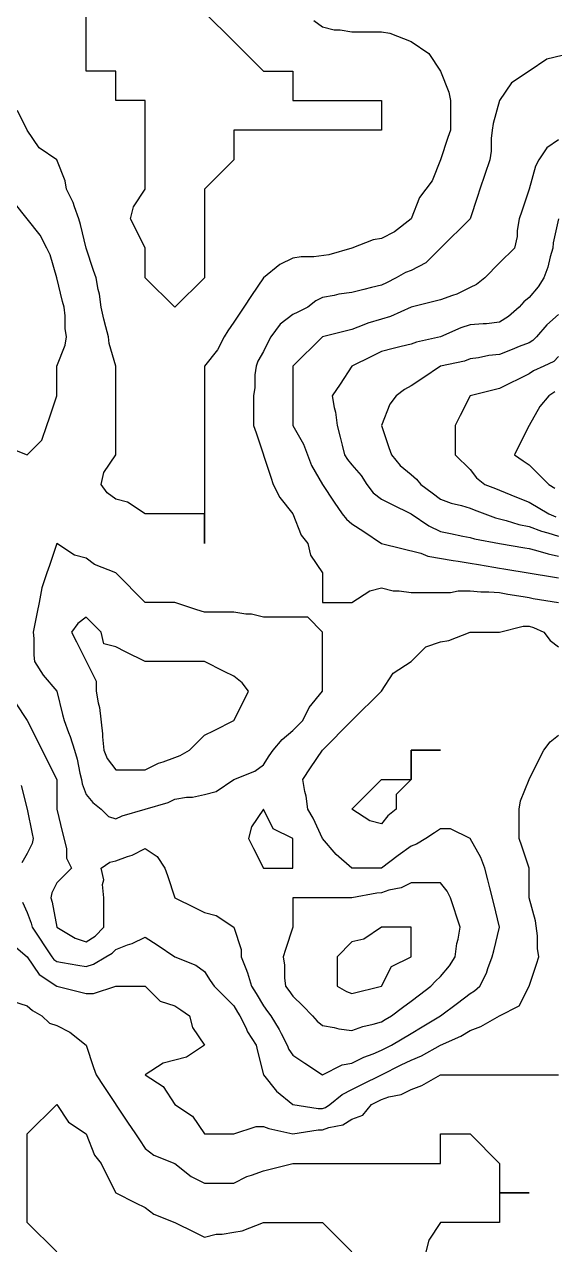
# Model space of a CAD drawing. Header units: inches. Extents: x 794995 to 811195, y 2485918 to 2508058.
# Drawn here: x 805492 to 806031, y 2503476 to 2504716 of the extents above; entities that cross this region are included whole.
import ezdxf

# ---------------------------------------------------------------- set-up
doc = ezdxf.new("R2010")
doc.units = ezdxf.units.IN
doc.header["$MEASUREMENT"] = 0
doc.layers.add('contour', color=7, linetype='Continuous')

msp = doc.modelspace()

# ---------------------------------------------------------------- linework, layer by layer
at = {"layer": 'contour'}
for points in [[(805645.2, 2504758.4), (805735.2, 2504668.4), (805765.2, 2504668.4), (805765.2, 2504638.4), (805855.2, 2504638.4), (805855.2, 2504608.4), (805705.2, 2504608.4), (805705.2, 2504578.4), (805675.2, 2504548.4), (805675.2, 2504458.4), (805645.2, 2504428.4), (805615.2, 2504458.4), (805615.2, 2504488.4), (805605.2, 2504508.4), (805600.2, 2504518.4), (805603.2, 2504530.4), (805615.2, 2504548.4), (805615.2, 2504638.4), (805585.2, 2504638.4), (805585.2, 2504668.4), (805555.2, 2504668.4), (805555.2, 2504728.4)], [(805786.6, 2504719.8), (805795.2, 2504713.4), (805807.2, 2504710.4), (805813.2, 2504710.4), (805825.2, 2504708.4), (805855.2, 2504708.4), (805863.7, 2504706.9), (805885.2, 2504698.4), (805903.2, 2504686.4), (805915.2, 2504668.4), (805923.7, 2504646.9), (805925.2, 2504638.4), (805925.2, 2504608.4), (805922.7, 2504600.9), (805915.2, 2504578.4), (805906.6, 2504556.9), (805900.2, 2504548.4), (805893.7, 2504539.8), (805885.2, 2504518.4), (805868.5, 2504505), (805855.2, 2504498.4), (805846.6, 2504496.9), (805825.2, 2504488.4), (805801.8, 2504481.7), (805786.6, 2504479.8), (805773.7, 2504479.8), (805765.2, 2504478.4), (805751.8, 2504471.7), (805735.2, 2504458.4), (805723.2, 2504440.4), (805715.2, 2504428.4), (805711.2, 2504422.4), (805705.2, 2504413.4), (805699.2, 2504404.4), (805695.2, 2504398.4), (805688.5, 2504385), (805675.2, 2504368.4), (805675.2, 2504188.4), (805675.2, 2504218.4), (805615.2, 2504218.4), (805597.2, 2504230.4), (805585.2, 2504233.4), (805576.6, 2504239.8), (805570.2, 2504248.4), (805573.2, 2504260.4), (805585.2, 2504278.4), (805585.2, 2504368.4), (805578.5, 2504391.7), (805577.7, 2504398.4), (805575.2, 2504408.4), (805573.2, 2504416.4), (805570.2, 2504428.4), (805568.5, 2504441.7), (805567.2, 2504446.4), (805565.2, 2504458.4), (805562.7, 2504465.9), (805555.2, 2504488.4), (805549.2, 2504512.4), (805547.7, 2504518.4), (805543.2, 2504530.4), (805541.8, 2504535), (805535.2, 2504548.4), (805533.7, 2504556.9), (805525.2, 2504578.4), (805507.2, 2504590.4), (805495.2, 2504608.4), (805485.2, 2504628.4)], [(806047.2, 2504686.4), (806023.2, 2504680.4), (806005.2, 2504668.4), (805987.2, 2504656.4), (805975.2, 2504638.4), (805968.5, 2504615), (805967.7, 2504608.4), (805966.6, 2504599.8), (805966.6, 2504586.9), (805965.2, 2504578.4), (805955.2, 2504548.4), (805952.7, 2504540.9), (805945.2, 2504518.4), (805915.2, 2504488.4), (805900.2, 2504473.4), (805885.2, 2504465.9), (805879.7, 2504463.8), (805870.2, 2504458.4), (805860.2, 2504453.4), (805855.2, 2504450.9), (805845.2, 2504448.4), (805837.2, 2504446.4), (805825.2, 2504443.4), (805811.8, 2504441.7), (805807.2, 2504440.4), (805795.2, 2504438.4), (805788.5, 2504435), (805780.2, 2504428.4), (805770.2, 2504423.4), (805765.2, 2504420.9), (805752.3, 2504411.2), (805742.7, 2504398.4), (805740.2, 2504393.4), (805735.2, 2504383.4), (805729.7, 2504373.8), (805727.7, 2504368.4), (805726.6, 2504359.8), (805726.6, 2504346.9), (805725.2, 2504338.4), (805725.2, 2504308.4), (805727.7, 2504300.9), (805742.7, 2504255.9), (805745.2, 2504248.4), (805751.8, 2504235), (805765.2, 2504218.4), (805773.7, 2504196.9), (805780.2, 2504188.4), (805783.2, 2504176.4), (805795.2, 2504158.4), (805795.2, 2504128.4), (805825.2, 2504128.4), (805843.2, 2504140.4), (805855.2, 2504143.4), (805867.2, 2504140.4), (805873.2, 2504140.4), (805885.2, 2504138.4), (805925.2, 2504138.4), (805933.2, 2504140.4), (805945.2, 2504140.4), (805956.1, 2504139.3), (805964.2, 2504139.3), (805975.2, 2504138.4), (805983.7, 2504136.9), (805999.2, 2504134.4), (806005.2, 2504133.4), (806009.4, 2504132.6), (806035.2, 2504128.4)], [(806035.2, 2504598.4), (806023.2, 2504590.4), (806015.2, 2504578.4), (806011.8, 2504571.7), (806005.2, 2504548.4), (805997.7, 2504525.9), (805995.2, 2504518.4), (805993.2, 2504506.4), (805993.2, 2504500.4), (805990.2, 2504488.4), (805975.2, 2504473.4), (805960.2, 2504458.4), (805951.8, 2504451.7), (805945.2, 2504448.4), (805931.8, 2504441.7), (805927.2, 2504440.4), (805915.2, 2504435.9), (805885.2, 2504428.4), (805864.4, 2504419.1), (805855.2, 2504416.4), (805841.3, 2504412.2), (805837.2, 2504410.4), (805825.2, 2504405.9), (805795.2, 2504398.4), (805765.2, 2504368.4), (805765.2, 2504308.4), (805776.1, 2504289.3), (805784.2, 2504267.5), (805795.2, 2504248.4), (805807.2, 2504230.4), (805815.2, 2504218.4), (805819.7, 2504212.9), (805825.2, 2504208.4), (805837.2, 2504200.4), (805855.2, 2504188.4), (805895.2, 2504178.4), (805902.3, 2504175.5), (805928, 2504171.2), (805933.2, 2504170.4), (805945.2, 2504168.4), (805953.7, 2504166.9), (805969.2, 2504164.4), (805975.2, 2504163.4), (805979.4, 2504162.6), (806030.9, 2504154.1), (806035.2, 2504153.4)], [(805473.7, 2504286.9), (805495.2, 2504278.4), (805510.2, 2504293.4), (805515.2, 2504308.4), (805517.7, 2504315.9), (805525.2, 2504338.4), (805525.2, 2504368.4), (805533.7, 2504389.8), (805535.2, 2504398.4), (805533.7, 2504406.9), (805533.7, 2504419.8), (805532.7, 2504428.4), (805531.2, 2504434.4), (805525.2, 2504458.4), (805518.5, 2504481.7), (805515.2, 2504488.4), (805508.5, 2504501.7), (805481.8, 2504535)], [(806035.2, 2504518.4), (806029.7, 2504493.8), (806029.2, 2504488.4), (806026.6, 2504479.8), (806024.2, 2504469.3), (806020.2, 2504458.4), (806014.4, 2504449.1), (806005.2, 2504438.4), (805999.7, 2504433.8), (805995.2, 2504428.4), (805984.4, 2504419.1), (805975.2, 2504413.4), (805961.8, 2504411.7), (805958.5, 2504411.7), (805945.2, 2504410.4), (805935.9, 2504407.6), (805915.2, 2504398.4), (805890.6, 2504392.9), (805885.2, 2504390.9), (805875.2, 2504388.4), (805867.2, 2504386.4), (805855.2, 2504383.4), (805845.2, 2504378.4), (805825.2, 2504368.4), (805813.2, 2504350.4), (805805.2, 2504338.4), (805807.2, 2504326.4), (805808.5, 2504321.7), (805810.2, 2504308.4), (805813.2, 2504296.4), (805815.2, 2504288.4), (805817.7, 2504278.4), (805820.5, 2504273.7), (805825.2, 2504268.4), (805834.4, 2504257.6), (805840.2, 2504248.4), (805846.6, 2504239.8), (805855.2, 2504233.4), (805865.2, 2504228.4), (805885.2, 2504218.4), (805903.2, 2504206.4), (805915.2, 2504200.4), (805925.2, 2504198.4), (805937.7, 2504195.9), (805945.2, 2504194.4), (805949.8, 2504193), (805975.2, 2504188.4), (806000.9, 2504184.1), (806005.2, 2504183.4), (806011.8, 2504181.7), (806024.6, 2504177.8), (806035.2, 2504175.5)], [(806035.2, 2504420.9), (806023.2, 2504410.4), (806012.7, 2504398.4), (806008.9, 2504394.6), (806005.2, 2504392.4), (805995.2, 2504388.4), (805988, 2504385.5), (805975.2, 2504380.4), (805964.2, 2504379.3), (805953.7, 2504376.9), (805945.2, 2504375.9), (805939.7, 2504373.8), (805915.2, 2504368.4), (805897.2, 2504356.4), (805885.2, 2504348.4), (805878.5, 2504345), (805870.2, 2504338.4), (805863.7, 2504329.8), (805855.2, 2504308.4), (805862.7, 2504285.9), (805865.2, 2504278.4), (805874.2, 2504267.5), (805885.2, 2504258.4), (805890.6, 2504253.8), (805895.2, 2504248.4), (805906.6, 2504239.8), (805915.2, 2504233.4), (805926.1, 2504229.3), (805936.6, 2504226.9), (805945.2, 2504224.4), (805949.4, 2504222.6), (805960.2, 2504218.4), (805971.2, 2504214.4), (805981.8, 2504211.7), (805994.6, 2504207.8), (806005.2, 2504205.5), (806017.8, 2504201), (806024.2, 2504199.3), (806035.2, 2504195.9)], [(806035.2, 2504378.4), (806030.2, 2504373.4), (806020.2, 2504368.4), (806009.8, 2504363.7), (806005.2, 2504360.9), (805975.2, 2504345.9), (805945.2, 2504338.4), (805935.2, 2504318.4), (805930.2, 2504308.4), (805930.2, 2504278.4), (805945.2, 2504263.4), (805951.8, 2504255), (805960.2, 2504248.4), (805970.9, 2504244.1), (805975.2, 2504242.4), (805992.3, 2504235.5), (806005.2, 2504230.4), (806025.2, 2504218.4), (806032.3, 2504215.5)], [(806031.2, 2504342.4), (806025.2, 2504338.4), (806016.1, 2504327.5), (806005.2, 2504308.4), (805995.2, 2504288.4), (805990.2, 2504278.4), (805999.2, 2504272.4), (806005.2, 2504268.4), (806015.2, 2504258.4), (806025.2, 2504248.4), (806031.4, 2504244.6)], [(805483.2, 2504026.4), (805495.2, 2504008.4), (805505.2, 2503988.4), (805515.2, 2503968.4), (805525.2, 2503948.4), (805525.2, 2503918.4), (805531.2, 2503894.4), (805535.2, 2503878.4), (805535.2, 2503868.4), (805540.2, 2503858.4), (805525.2, 2503843.4), (805520.2, 2503833.4), (805519.2, 2503828.4), (805520.5, 2503823.7), (805525.2, 2503798.4), (805543.9, 2503787.1), (805555.2, 2503783.4), (805564.2, 2503789.4), (805573.2, 2503798.4), (805573.2, 2503828.4), (805571.8, 2503841.7), (805573.2, 2503846.4), (805570.2, 2503858.4), (805579.2, 2503864.4), (805585.2, 2503865.9), (805597.2, 2503870.4), (805601.8, 2503871.7), (805615.2, 2503878.4), (805627.2, 2503870.4), (805635.2, 2503858.4), (805637.7, 2503850.9), (805645.2, 2503828.4), (805665.2, 2503818.4), (805675.2, 2503813.4), (805687.2, 2503810.4), (805705.2, 2503798.4), (805712.7, 2503775.9), (805712.7, 2503768.4), (805717.2, 2503756.4), (805719, 2503752.2), (805723.2, 2503738.4), (805727.7, 2503730.9), (805735.2, 2503718.4), (805739.4, 2503712.6), (805742.7, 2503708.4), (805751.3, 2503694.5), (805753.2, 2503690.4), (805759.2, 2503678.4), (805760.9, 2503674.1), (805765.2, 2503668.4), (805777.2, 2503660.4), (805795.2, 2503648.4), (805815.2, 2503658.4), (805825.2, 2503660.4), (805837.2, 2503666.4), (805846.6, 2503669.8), (805855.2, 2503673.4), (805858.5, 2503675), (805865.2, 2503678.4), (805885.2, 2503690.4), (805896.4, 2503697.1), (805915.2, 2503708.4), (805932.3, 2503721.2), (805945.2, 2503730.9), (805949.8, 2503733.7), (805955.2, 2503738.4), (805961.8, 2503751.7), (805963.2, 2503756.4), (805967.7, 2503768.4), (805969.2, 2503774.4), (805975.2, 2503798.4), (805969.2, 2503822.4), (805965.2, 2503838.4), (805963.2, 2503846.4), (805960.2, 2503858.4), (805956.1, 2503869.3), (805945.2, 2503888.4), (805925.2, 2503898.4), (805915.2, 2503898.4), (805909.2, 2503894.4), (805900.2, 2503888.4), (805890.6, 2503882.9), (805885.2, 2503880.9), (805872.3, 2503871.2), (805855.2, 2503858.4), (805825.2, 2503858.4), (805809, 2503872.2), (805795.2, 2503888.4), (805785.9, 2503909.1), (805780.2, 2503918.4), (805778.5, 2503931.7), (805777.2, 2503936.4), (805775.2, 2503948.4), (805783.2, 2503960.4), (805795.2, 2503978.4), (805825.2, 2504008.4), (805855.2, 2504038.4), (805867.2, 2504056.4), (805885.2, 2504068.4), (805900.2, 2504083.4), (805915.2, 2504088.4), (805923.7, 2504089.8), (805945.2, 2504098.4), (805975.2, 2504098.4), (805999.2, 2504104.4), (806005.2, 2504104.4), (806009.8, 2504103), (806020.2, 2504098.4), (806026.6, 2504089.8), (806035.2, 2504083.4)], [(805490.5, 2503823.7), (805495.2, 2503813.4), (805499.2, 2503802.4), (805500.2, 2503798.4), (805520.2, 2503768.4), (805522.3, 2503765.5), (805525.2, 2503763.4), (805531.2, 2503762.4), (805546.6, 2503759.8), (805555.2, 2503758.4), (805562.7, 2503760.9), (805575.2, 2503768.4), (805581.4, 2503772.1), (805585.2, 2503775.9), (805597.2, 2503780.4), (805601.8, 2503781.7), (805615.2, 2503788.4), (805627.2, 2503780.4), (805645.2, 2503768.4), (805666.6, 2503759.8), (805675.2, 2503753.4), (805681.2, 2503744.4), (805685.2, 2503738.4), (805695.2, 2503728.4), (805705.2, 2503718.4), (805708.9, 2503712.1), (805711.2, 2503708.4), (805717.2, 2503696.4), (805719, 2503692.2), (805727.7, 2503678.4), (805729.2, 2503672.4), (805735.2, 2503648.4), (805748.5, 2503631.7), (805765.2, 2503618.4), (805790.9, 2503614.1), (805795.2, 2503614.1), (805798.3, 2503615.2), (805802.7, 2503618.4), (805815.2, 2503628.4), (805825.2, 2503633.4), (805835.2, 2503638.4), (805855.2, 2503648.4), (805875.2, 2503658.4), (805885.2, 2503663.4), (805895.7, 2503667.8), (805915.2, 2503678.4), (805935.9, 2503687.6), (805945.2, 2503693.4), (805956.1, 2503697.5), (805975.2, 2503708.4), (805995.2, 2503718.4), (806005.2, 2503738.4), (806012.7, 2503760.9), (806015.2, 2503768.4), (806013.7, 2503776.9), (806013.7, 2503789.8), (806011.8, 2503805), (806005.2, 2503828.4), (806005.2, 2503858.4), (805997.7, 2503880.9), (805995.2, 2503888.4), (805995.2, 2503918.4), (805996.6, 2503926.9), (806005.2, 2503948.4), (806015.2, 2503968.4), (806020.2, 2503978.4), (806026.6, 2503986.9), (806035.2, 2503993.4)], [(805489.2, 2503942.4), (805495.2, 2503918.4), (805500.2, 2503893.4), (805501.2, 2503888.4), (805500.2, 2503883.4), (805495.2, 2503873.4), (805489.7, 2503863.8)], [(805479, 2503782.2), (805495.2, 2503768.4), (805507.2, 2503750.4), (805525.2, 2503738.4), (805555.2, 2503730.9), (805562.7, 2503730.9), (805585.2, 2503738.4), (805615.2, 2503738.4), (805630.2, 2503723.4), (805645.2, 2503718.4), (805651.2, 2503714.4), (805660.2, 2503708.4), (805663.2, 2503696.4), (805675.2, 2503678.4), (805657.2, 2503666.4), (805633.2, 2503660.4), (805615.2, 2503648.4), (805633.2, 2503636.4), (805645.2, 2503618.4), (805663.2, 2503606.4), (805675.2, 2503588.4), (805705.2, 2503588.4), (805727.7, 2503595.9), (805735.2, 2503595.9), (805740.6, 2503593.8), (805765.2, 2503588.4), (805790.9, 2503592.6), (805795.2, 2503592.6), (805801.8, 2503595), (805815.9, 2503597.6), (805825.2, 2503603.4), (805836.1, 2503607.5), (805845.2, 2503618.4), (805851.8, 2503621.7), (805855.2, 2503623.4), (805862.7, 2503625.9), (805875.2, 2503628.4), (805885.2, 2503633.4), (805896.1, 2503637.5), (805915.2, 2503648.4), (806035.2, 2503648.4)], [(805480.2, 2503723.4), (805495.2, 2503718.4), (805500.6, 2503713.8), (805510.2, 2503708.4), (805517.7, 2503700.9), (805525.2, 2503698.4), (805538.5, 2503691.7), (805555.2, 2503678.4), (805562.7, 2503655.9), (805565.2, 2503648.4), (805573.2, 2503636.4), (805597.2, 2503600.4), (805605.2, 2503588.4), (805609.2, 2503582.4), (805615.2, 2503573.4), (805623.7, 2503566.9), (805645.2, 2503558.4), (805661.8, 2503545), (805675.2, 2503538.4), (805705.2, 2503538.4), (805718.5, 2503545), (805723.2, 2503546.4), (805735.2, 2503550.9), (805765.2, 2503558.4), (805885.2, 2503558.4), (805915.2, 2503558.4), (805915.2, 2503588.4), (805945.2, 2503588.4), (805975.2, 2503558.4), (805975.2, 2503528.4), (806005.2, 2503528.4), (805975.2, 2503528.4), (805975.2, 2503498.4), (805915.2, 2503498.4), (805903.2, 2503480.4), (805900.2, 2503468.4)], [(805525.2, 2503468.4), (805495.2, 2503498.4), (805495.2, 2503588.4), (805525.2, 2503618.4), (805537.2, 2503600.4), (805555.2, 2503588.4), (805563.7, 2503566.9), (805570.2, 2503558.4), (805575.2, 2503548.4), (805585.2, 2503528.4), (805605.2, 2503518.4), (805615.2, 2503513.4), (805623.7, 2503506.9), (805645.2, 2503498.4), (805665.2, 2503488.4), (805675.2, 2503483.4), (805687.2, 2503486.4), (805693.2, 2503486.4), (805705.2, 2503488.4), (805713.7, 2503489.8), (805735.2, 2503498.4), (805795.2, 2503498.4), (805825.2, 2503468.4)]]:
    msp.add_lwpolyline(points, dxfattribs=at)
for points in [[(805585.2, 2503908.4), (805591.8, 2503911.7), (805615.2, 2503918.4), (805638.5, 2503925), (805645.2, 2503928.4), (805657.2, 2503930.4), (805663.2, 2503930.4), (805675.2, 2503933.4), (805687.2, 2503936.4), (805705.2, 2503948.4), (805726.6, 2503956.9), (805735.2, 2503963.4), (805741.2, 2503972.4), (805745.2, 2503978.4), (805754.2, 2503989.3), (805765.2, 2503998.4), (805770.2, 2504003.4), (805775.2, 2504008.4), (805781.8, 2504021.7), (805795.2, 2504038.4), (805795.2, 2504098.4), (805780.2, 2504113.4), (805735.2, 2504113.4), (805723.2, 2504116.4), (805717.2, 2504116.4), (805705.2, 2504118.4), (805675.2, 2504118.4), (805667.7, 2504120.9), (805645.2, 2504128.4), (805615.2, 2504128.4), (805585.2, 2504158.4), (805563.7, 2504166.9), (805555.2, 2504173.4), (805543.2, 2504176.4), (805525.2, 2504188.4), (805517.7, 2504165.9), (805515.2, 2504158.4), (805510.2, 2504143.4), (805507.2, 2504128.4), (805505.2, 2504118.4), (805501.2, 2504098.4), (805501.8, 2504091.7), (805501.8, 2504075), (805502.7, 2504068.4), (805511.3, 2504054.5), (805525.2, 2504038.4), (805531.2, 2504014.4), (805532.7, 2504008.4), (805537.2, 2503996.4), (805539, 2503992.2), (805543.2, 2503978.4), (805545.9, 2503969.1), (805548.5, 2503955), (805550.2, 2503948.4), (805550.9, 2503944.1), (805555.2, 2503933.4), (805561.8, 2503925), (805570.2, 2503918.4), (805577.7, 2503910.9)], [(805645.2, 2503970.9), (805650.6, 2503972.9), (805660.2, 2503978.4), (805675.2, 2503993.4), (805685.2, 2503998.4), (805705.2, 2504008.4), (805715.2, 2504028.4), (805720.2, 2504038.4), (805713.7, 2504046.9), (805705.2, 2504053.4), (805695.2, 2504058.4), (805675.2, 2504068.4), (805615.2, 2504068.4), (805595.2, 2504078.4), (805585.2, 2504083.4), (805573.2, 2504086.4), (805570.2, 2504098.4), (805555.2, 2504113.4), (805546.6, 2504106.9), (805540.2, 2504098.4), (805545.2, 2504088.4), (805565.2, 2504048.4), (805565.2, 2504038.4), (805567.2, 2504026.4), (805568.5, 2504021.7), (805571.8, 2503995), (805571.8, 2503991.7), (805573.2, 2503978.4), (805576.6, 2503969.8), (805585.2, 2503958.4), (805615.2, 2503958.4), (805628.5, 2503965), (805633.2, 2503966.4)], [(805855.2, 2503903.4), (805843.2, 2503906.4), (805825.2, 2503918.4), (805855.2, 2503948.4), (805885.2, 2503948.4), (805885.2, 2503978.4), (805915.2, 2503978.4), (805885.2, 2503978.4), (805885.2, 2503948.4), (805870.2, 2503933.4), (805870.2, 2503918.4), (805861.8, 2503911.7)], [(805735.2, 2503858.4), (805765.2, 2503858.4), (805765.2, 2503888.4), (805745.2, 2503898.4), (805735.2, 2503918.4), (805723.2, 2503900.4), (805720.2, 2503888.4), (805725.2, 2503878.4)], [(805855.2, 2503702.4), (805858.9, 2503704.6), (805865.2, 2503708.4), (805876.6, 2503716.9), (805885.2, 2503723.4), (805893.7, 2503729.8), (805905.2, 2503738.4), (805910.2, 2503743.4), (805915.2, 2503748.4), (805924.4, 2503759.1), (805930.2, 2503768.4), (805931.8, 2503781.7), (805933.2, 2503786.4), (805935.2, 2503798.4), (805925.2, 2503828.4), (805921.8, 2503835), (805915.2, 2503843.4), (805885.2, 2503843.4), (805875.2, 2503838.4), (805862.7, 2503835.9), (805855.2, 2503833.4), (805850.5, 2503833), (805825.2, 2503828.4), (805765.2, 2503828.4), (805765.2, 2503798.4), (805757.7, 2503775.9), (805755.2, 2503768.4), (805756.6, 2503759.8), (805756.6, 2503746.9), (805757.7, 2503738.4), (805760.9, 2503734.1), (805765.2, 2503728.4), (805775.2, 2503718.4), (805785.2, 2503708.4), (805789.7, 2503702.9), (805795.2, 2503698.4), (805807.2, 2503696.4), (805811.8, 2503695), (805825.2, 2503693.4), (805836.1, 2503697.5), (805846.6, 2503699.8)], [(805825.2, 2503730.9), (805855.2, 2503738.4), (805865.2, 2503758.4), (805885.2, 2503768.4), (805885.2, 2503798.4), (805855.2, 2503798.4), (805837.2, 2503786.4), (805825.2, 2503783.4), (805810.2, 2503768.4), (805810.2, 2503738.4), (805819.7, 2503732.9)]]:
    msp.add_lwpolyline(points, close=True, dxfattribs=at)

doc.saveas('drawing.dxf')
